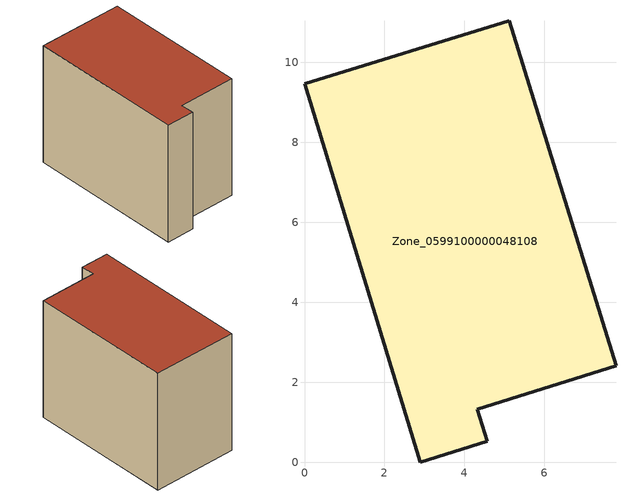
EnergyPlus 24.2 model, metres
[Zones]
Zone_0599100000048108
 floor ground (C_G): 0,9.46 5.12,11.04 7.79,2.41 4.32,1.33 4.57,0.52 2.89,0 z0
 wall outside (C_F): 2.89,0 4.57,0.52 4.32,1.33 7.79,2.41 5.12,11.04 0,9.46 2.89,0 z0:7.66
 roof outside (C_R): 5.12,11.04 0,9.46 2.89,0 4.57,0.52 4.32,1.33 7.79,2.41 z7.66
[BUILDING]
Pand.0599100000048108: North Axis=0; Terrain=City; Loads Convergence Tolerance Value=0.04; Temperature Convergence Tolerance Value=0.4; Solar Distribution=FullExterior; Maximum Number of Warmup Days=25; Minimum Number of Warmup Days=1
[Site:Location]
Rotterdam.The.Hague.AP_ZH_NLD Design_Conditions: Latitude=51.96; Longitude=4.45; Time Zone=1; Elevation=-4.5
[SITE:GROUNDTEMPERATURE:BUILDINGSURFACE]
18, 18, 18, 18, 18, 18, 18, 18, 18, 18, 18, 18
[MATERIAL] Thermal Absorptance=0.9; Solar Absorptance=0.7; Visible Absorptance=0.7
Name | Roughness | Thickness | Conductivity | Density | Specific Heat
G.TI.1975-1991 | MediumSmooth | 0.15 | 0.288461 | 540 | 1210
F.TI.1975-1991 | Rough | 0.3 | 0.230769 | 1920 | 840
R.TI.1975-1991 | MediumRough | 0.2 | 0.153846 | 1500 | 1000
[CONSTRUCTION]
C_G: G.TI.1975-1991
C_F: F.TI.1975-1991
C_R: R.TI.1975-1991
[ZONE]
Zone_0599100000048108: Type=1; Multiplier=1; Ceiling Height=Autocalculate; Volume=Autocalculate; Floor Area=autocalculate; Part of Total Floor Area=Yes
[ZONEINFILTRATION:DESIGNFLOWRATE]
Infil_Zone_0599100000048108: Zone or ZoneList or Space or SpaceList=Zone_0599100000048108; Schedule=AlwaysOn; Design Flow Rate Calculation Method=Flow/Area; Flow Rate per Floor Area=0.003; Constant Term Coefficient=1; Temperature Term Coefficient=0; Velocity Term Coefficient=0; Velocity Squared Term Coefficient=0
[HVACTEMPLATE:ZONE:IDEALLOADSAIRSYSTEM]
Zone_0599100000048108: Maximum Heating Supply Air Temperature=50; Minimum Cooling Supply Air Temperature=13; Maximum Heating Supply Air Humidity Ratio=0.0156; Minimum Cooling Supply Air Humidity Ratio=0.0077; Heating Limit=NoLimit; Cooling Limit=NoLimit; Dehumidification Control Type=ConstantSensibleHeatRatio; Cooling Sensible Heat Ratio=0.7; Dehumidification Setpoint=60; Humidification Control Type=None; Humidification Setpoint=30; Outdoor Air Method=None; Outdoor Air Flow Rate per Person=0.00944; Outdoor Air Flow Rate per Zone Floor Area=0; Outdoor Air Flow Rate per Zone=0; Demand Controlled Ventilation Type=None; Outdoor Air Economizer Type=NoEconomizer; Heat Recovery Type=None; Sensible Heat Recovery Effectiveness=0.7; Latent Heat Recovery Effectiveness=0.65
[ZONECONTROL:THERMOSTAT]
ThermostatControl_Zone_0599100000048108: Zone or ZoneList=Zone_0599100000048108; Control Type Schedule=DualSetpointControlType; Control 1=Thermostat_Zone_0599100000048108; Temperature Difference Between Cutout And Setpoint=0
[THERMOSTATSETPOINT:DUALSETPOINT]
Thermostat_Zone_0599100000048108: Heating Setpoint Temperature Schedule=HeatingSetpoint_Zone_0599100000048108; Cooling Setpoint Temperature Schedule=CoolingSetpoint_Zone_0599100000048108
[SCHEDULE:COMPACT]
HeatingSetpoint_Zone_0599100000048108: Through: 12/31, For: AllDays, Until: 24:00, 21
CoolingSetpoint_Zone_0599100000048108: Through: 12/31, For: AllDays, Until: 24:00, 24
DualSetpointControlType: Through: 12/31, For: AllDays, Until: 24:00, 4
AlwaysOn: Through: 12/31, For: AllDays, Until: 24:00, 1
